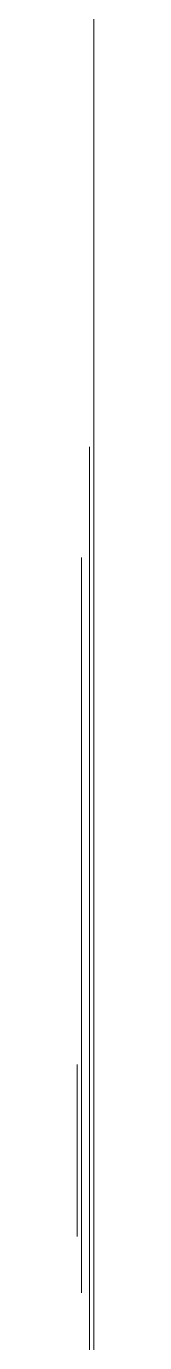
# Model space of a CAD drawing. Extents: x -181672 to 290600, y -29000 to 395522.
# Drawn here: x -4987.01 to -4986.81, y 42534.68 to 42550.61 of the extents above; entities that cross this region are included whole.
import ezdxf

# ---------------------------------------------------------------- set-up
doc = ezdxf.new("R2010")
doc.units = 0
doc.header["$LTSCALE"] = 10
doc.layers.add('XFM7P20PCW$0$G-IMPT', color=252, linetype='Continuous', lineweight=9)
doc.layers.add('XFM7P20PCW$0$M-EQPM', color=252, linetype='Continuous', lineweight=9)

# ---------------------------------------------------------------- blocks, each defined once
blk = doc.blocks.new('XFM7P20PCW$0$ui_PCW Pump Shockproof Base - PCW防震基座-Renew_dwg_¹s_ó¹Ï UA300015 _ó_û 100x9tx6M-V89-剖面 73')
at = {"layer": 'XFM7P20PCW$0$G-IMPT'}
for p, q in [((131818.368, 25583), (132038.368, 25583)), ((132038.368, 25583), (131939.368, 25583))]:
    blk.add_line(p, q, dxfattribs=at)
blk = doc.blocks.new('XFM7P20PCW$0$ui_PCW Pump Shockproof Base - PCW防震基座-Renew_dwg_²Õ_X¹Ï OB801032 JAD-2_uÂ__W_ _ö_ûÁá_N MK1808005SLDASM-V93-剖面 73')
blk.add_blockref('XFM7P20PCW$0$ui_PCW Pump Shockproof Base - PCW防震基座-Renew_dwg_¹s_ó¹Ï UA300015 _ó_û 100x9tx6M-V89-剖面 73', (0, 0))
blk = doc.blocks.new('XFM7P20PCW$0$ui_PCW Pump Shockproof Base - PCW防震基座-Renew_dwg_XA400011 ___¹_ÐÅÒ_K_È____-V82-剖面 73')
at = {"layer": 'XFM7P20PCW$0$G-IMPT'}
for p, q in [((130634.083, 25583.2), (130632.313, 25583.2)), ((130632.313, 25583.2), (130634.083, 25583.2)), ((130634.395, 25583.2), (130632.606, 25583.2)), ((130632.606, 25583.2), (130634.054, 25583.2)), ((130634.054, 25583.2), (130634.395, 25583.2)), ((130614.868, 25583.05), (130641.868, 25583.05)), ((130641.868, 25583.05), (130614.868, 25583.05)), ((130634.499, 25583.15), (130631.735, 25583.15)), ((130632.048, 25583.15), (130631.735, 25583.15)), ((130631.735, 25583.15), (130632.048, 25583.15)), ((130632.351, 25583.15), (130631.896, 25583.15)), ((130632.568, 25583.15), (130632.152, 25583.15)), ((130632.19, 25583.15), (130632.568, 25583.15)), ((130632.644, 25583.15), (130632.227, 25583.15)), ((130632.275, 25583.15), (130636.581, 25583.15)), ((130634.083, 25583.15), (130632.313, 25583.15)), ((130632.313, 25583.15), (130634.083, 25583.15)), ((130633.562, 25583.15), (130632.389, 25583.15)), ((130632.426, 25583.15), (130633.941, 25583.15)), ((130636.364, 25583.15), (130632.464, 25583.15)), ((130634.054, 25583.15), (130632.606, 25583.15)), ((130632.606, 25583.15), (130634.395, 25583.15)), ((130634.395, 25583.15), (130632.606, 25583.15)), ((130632.606, 25583.15), (130634.054, 25583.15)), ((130632.805, 25583.15), (130635.683, 25583.15)), ((130632.843, 25583.15), (130633.562, 25583.15)), ((130634.991, 25583.15), (130632.985, 25583.15)), ((130633.222, 25583.15), (130633.562, 25583.15)), ((130633.562, 25583.15), (130633.259, 25583.15)), ((130633.818, 25583.15), (130635.569, 25583.15)), ((130634.981, 25583.15), (130633.818, 25583.15)), ((130634.395, 25583.15), (130633.941, 25583.15)), ((130634.698, 25583.15), (130634.272, 25583.15)), ((130634.32, 25583.15), (130634.944, 25583.15)), ((130634.433, 25583.15), (130634.84, 25583.15)), ((130634.868, 25583.15), (130634.433, 25583.15)), ((130634.537, 25583.15), (130634.433, 25583.15)), ((130636.099, 25583.15), (130634.65, 25583.15)), ((130634.65, 25583.15), (130636.478, 25583.15)), ((130634.944, 25583.15), (130634.868, 25583.15)), ((130635.039, 25583.15), (130634.981, 25583.15)), ((130635.37, 25583.15), (130634.991, 25583.15)), ((130635.029, 25583.15), (130635.228, 25583.15)), ((130635.067, 25583.15), (130635.039, 25583.15)), ((130635.408, 25583.15), (130635.067, 25583.15)), ((130635.683, 25583.15), (130635.266, 25583.15)), ((130635.276, 25583.15), (130635.342, 25583.15)), ((130635.342, 25583.15), (130635.408, 25583.15)), ((130636.402, 25583.15), (130635.645, 25583.15)), ((130635.645, 25583.15), (130636.894, 25583.15)), ((130636.78, 25583.15), (130636.543, 25583.15)), ((130636.894, 25583.15), (130636.581, 25583.15)), ((130637.273, 25583.15), (130639.734, 25583.15)), ((130639.961, 25583.15), (130637.339, 25583.15)), ((130637.576, 25583.15), (130637.376, 25583.15)), ((130637.613, 25583.15), (130638.209, 25583.15)), ((130638.209, 25583.15), (130637.689, 25583.15)), ((130638.209, 25583.15), (130637.793, 25583.15)), ((130638.522, 25583.15), (130638.106, 25583.15)), ((130639.913, 25583.15), (130638.484, 25583.15)), ((130638.484, 25583.15), (130639.913, 25583.15)), ((130638.55, 25583.15), (130639.658, 25583.15)), ((130639.913, 25583.15), (130639.345, 25583.15)), ((130639.658, 25583.15), (130639.459, 25583.15)), ((130640.216, 25583.15), (130639.799, 25583.15)), ((130640.529, 25583.15), (130640.377, 25583.15))]:
    blk.add_line(p, q, dxfattribs=at)
at = {"layer": 'XFM7P20PCW$0$G-IMPT', "flags": 128}
for points in [[(130632.152, 25583.15), (130632.369, 25583.15), (130632.588, 25583.15)], [(130635.569, 25583.15), (130634.395, 25583.15), (130633.222, 25583.15)], [(130633.903, 25583.15), (130633.939, 25583.15), (130633.979, 25583.15)], [(130634.395, 25583.15), (130634.225, 25583.15), (130634.054, 25583.15)], [(130634.054, 25583.15), (130634.225, 25583.15), (130634.395, 25583.15)], [(130634.216, 25583.15), (130634.27, 25583.15), (130634.32, 25583.15)], [(130635.645, 25583.15), (130635.488, 25583.15), (130635.332, 25583.15)], [(130635.645, 25583.15), (130635.66, 25583.15), (130635.683, 25583.15)], [(130636.677, 25583.15), (130636.388, 25583.15), (130636.099, 25583.15)], [(130637.197, 25583.15), (130636.937, 25583.15), (130636.677, 25583.15)], [(130637.008, 25583.15), (130637.064, 25583.15), (130637.121, 25583.15)], [(130637.187, 25583.15), (130637.231, 25583.15), (130637.273, 25583.15)], [(130639.345, 25583.15), (130639.624, 25583.15), (130639.903, 25583.15)], [(130639.913, 25583.15), (130639.91, 25583.15), (130639.903, 25583.15)]]:
    blk.add_lwpolyline(points, dxfattribs=at)
at = {"layer": 'XFM7P20PCW$0$G-IMPT'}
for points, knots in [([(130632.389, 25583.15), (130632.309, 25583.15), (130632.16, 25583.15), (130631.954, 25583.15), (130631.781, 25583.15), (130631.678, 25583.15), (130631.631, 25583.15)], [-1, -1, -1, -1, -0.683944, -0.412109, -0.184306, 0, 0, 0, 0]), ([(130631.631, 25583.15), (130631.642, 25583.15), (130631.661, 25583.15), (130631.705, 25583.15), (130631.759, 25583.15), (130631.808, 25583.15), (130631.831, 25583.15)], [-1, -1, -1, -1, -0.715697, -0.455458, -0.216125, 0, 0, 0, 0]), ([(130632.464, 25583.15), (130632.38, 25583.15), (130632.224, 25583.15), (130632.011, 25583.15), (130631.84, 25583.15), (130631.74, 25583.15), (130631.697, 25583.15)], [-1, -1, -1, -1, -0.669769, -0.3923148, -0.1692637, 0, 0, 0, 0]), ([(130631.697, 25583.15), (130631.71, 25583.15), (130631.734, 25583.15), (130631.787, 25583.15), (130631.857, 25583.15), (130631.915, 25583.15), (130631.944, 25583.15)], [-1, -1, -1, -1, -0.727841, -0.47197, -0.229944, 0, 0, 0, 0]), ([(130631.735, 25583.15), (130631.759, 25583.15), (130631.805, 25583.15), (130631.872, 25583.15), (130631.932, 25583.15), (130631.987, 25583.15), (130632.035, 25583.15), (130632.079, 25583.15), (130632.116, 25583.15), (130632.141, 25583.15), (130632.152, 25583.15)], [-1, -1, -1, -1, -0.79255, -0.607671, -0.449959, -0.316158, -0.204201, -0.11637, -0.048202, 0, 0, 0, 0]), ([(130631.831, 25583.15), (130631.84, 25583.15), (130631.856, 25583.15), (130631.891, 25583.15), (130631.929, 25583.15), (130631.958, 25583.15), (130631.972, 25583.15)], [-1, -1, -1, -1, -0.6918085, -0.4353777, -0.208893, 0, 0, 0, 0]), ([(130631.896, 25583.15), (130631.972, 25583.15), (130632.122, 25583.15), (130632.282, 25583.15), (130632.361, 25583.15)], [-1, -1, -1, -1, -0.494383, 0, 0, 0, 0]), ([(130631.972, 25583.15), (130631.986, 25583.15), (130632.013, 25583.15), (130632.047, 25583.15), (130632.071, 25583.15), (130632.08, 25583.15), (130632.086, 25583.15)], [-1, -1, -1, -1, -0.779703, -0.558185, -0.311065, 0, 0, 0, 0]), ([(130632.048, 25583.15), (130632.062, 25583.15), (130632.09, 25583.15), (130632.128, 25583.15), (130632.158, 25583.15), (130632.172, 25583.15), (130632.18, 25583.15)], [-1, -1, -1, -1, -0.791194, -0.578028, -0.315719, 0, 0, 0, 0]), ([(130632.086, 25583.15), (130632.112, 25583.15), (130632.164, 25583.15), (130632.181, 25583.15), (130632.19, 25583.15)], [-1, -1, -1, -1, -0.512666, 0, 0, 0, 0]), ([(130632.152, 25583.15), (130632.171, 25583.15), (130632.217, 25583.15), (130632.281, 25583.15), (130632.353, 25583.15), (130632.4, 25583.15), (130632.426, 25583.15)], [-1, -1, -1, -1, -0.848956, -0.64069, -0.359771, 0, 0, 0, 0]), ([(130632.18, 25583.15), (130632.198, 25583.15), (130632.235, 25583.15), (130632.262, 25583.15), (130632.275, 25583.15)], [-1, -1, -1, -1, -0.515625, 0, 0, 0, 0]), ([(130632.227, 25583.15), (130632.246, 25583.15), (130632.287, 25583.15), (130632.324, 25583.15), (130632.346, 25583.15), (130632.349, 25583.15), (130632.351, 25583.15)], [-1, -1, -1, -1, -0.794382, -0.560137, -0.296177, 0, 0, 0, 0]), ([(130632.985, 25583.15), (130632.906, 25583.15), (130632.759, 25583.15), (130632.554, 25583.15), (130632.38, 25583.15), (130632.275, 25583.15), (130632.227, 25583.15)], [-1, -1, -1, -1, -0.689476, -0.419476, -0.189819, 0, 0, 0, 0]), ([(130632.227, 25583.15), (130632.241, 25583.15), (130632.267, 25583.15), (130632.314, 25583.15), (130632.369, 25583.15), (130632.415, 25583.15), (130632.436, 25583.15)], [-1, -1, -1, -1, -0.720393, -0.461682, -0.222282, 0, 0, 0, 0]), ([(130632.436, 25583.15), (130632.444, 25583.15), (130632.458, 25583.15), (130632.489, 25583.15), (130632.527, 25583.15), (130632.554, 25583.15), (130632.568, 25583.15)], [-1, -1, -1, -1, -0.701836, -0.443812, -0.222941, 0, 0, 0, 0]), ([(130632.464, 25583.15), (130632.485, 25583.15), (130632.522, 25583.15), (130632.572, 25583.15), (130632.602, 25583.15), (130632.605, 25583.15), (130632.606, 25583.15)], [-1, -1, -1, -1, -0.6994438, -0.4595781, -0.2410152, 0, 0, 0, 0]), ([(130632.606, 25583.15), (130632.607, 25583.15), (130632.609, 25583.15), (130632.611, 25583.15), (130632.616, 25583.15), (130632.619, 25583.15), (130632.625, 25583.15), (130632.631, 25583.15), (130632.636, 25583.15), (130632.641, 25583.15), (130632.644, 25583.15)], [-1, -1, -1, -1, -0.824602, -0.662926, -0.516457, -0.385229, -0.267648, -0.16377, -0.075112, 0, 0, 0, 0]), ([(130632.692, 25583.15), (130632.706, 25583.15), (130632.735, 25583.15), (130632.769, 25583.15), (130632.794, 25583.15), (130632.801, 25583.15), (130632.805, 25583.15)], [-1, -1, -1, -1, -0.751585, -0.504782, -0.257316, 0, 0, 0, 0]), ([(130632.692, 25583.15), (130632.714, 25583.15), (130632.752, 25583.15), (130632.805, 25583.15), (130632.838, 25583.15), (130632.841, 25583.15), (130632.843, 25583.15)], [-1, -1, -1, -1, -0.679913, -0.433402, -0.221833, 0, 0, 0, 0]), ([(130633.259, 25583.15), (130633.33, 25583.15), (130633.471, 25583.15), (130633.64, 25583.15), (130633.724, 25583.15)], [-1, -1, -1, -1, -0.494754, 0, 0, 0, 0]), ([(130633.78, 25583.15), (130633.792, 25583.15), (130633.821, 25583.15), (130633.853, 25583.15), (130633.882, 25583.15), (130633.896, 25583.15), (130633.903, 25583.15)], [-1, -1, -1, -1, -0.834576, -0.63243, -0.357702, 0, 0, 0, 0]), ([(130633.818, 25583.15), (130633.842, 25583.15), (130633.889, 25583.15), (130633.95, 25583.15), (130633.979, 25583.15)], [-1, -1, -1, -1, -0.467231, 0, 0, 0, 0]), ([(130634.111, 25583.15), (130634.062, 25583.15), (130633.967, 25583.15), (130633.866, 25583.15), (130633.818, 25583.15)], [-1, -1, -1, -1, -0.4815481, 0, 0, 0, 0]), ([(130633.941, 25583.15), (130634.017, 25583.15), (130634.167, 25583.15), (130634.326, 25583.15), (130634.405, 25583.15)], [-1, -1, -1, -1, -0.494383, 0, 0, 0, 0]), ([(130633.941, 25583.15), (130633.972, 25583.15), (130634.032, 25583.15), (130634.098, 25583.15), (130634.13, 25583.15)], [-1, -1, -1, -1, -0.487072, 0, 0, 0, 0]), ([(130633.979, 25583.15), (130634.024, 25583.15), (130634.119, 25583.15), (130634.207, 25583.15), (130634.254, 25583.15)], [-1, -1, -1, -1, -0.5218454, 0, 0, 0, 0]), ([(130634.083, 25583.15), (130634.096, 25583.15), (130634.123, 25583.15), (130634.16, 25583.15), (130634.192, 25583.15), (130634.208, 25583.15), (130634.216, 25583.15)], [-1, -1, -1, -1, -0.761095, -0.531138, -0.282936, 0, 0, 0, 0]), ([(130634.433, 25583.15), (130634.378, 25583.15), (130634.275, 25583.15), (130634.163, 25583.15), (130634.111, 25583.15)], [-1, -1, -1, -1, -0.469953, 0, 0, 0, 0]), ([(130634.196, 25583.15), (130634.22, 25583.15), (130634.261, 25583.15), (130634.314, 25583.15), (130634.352, 25583.15), (130634.356, 25583.15), (130634.357, 25583.15)], [-1, -1, -1, -1, -0.6535076, -0.3934777, -0.1926763, 0, 0, 0, 0]), ([(130634.254, 25583.15), (130634.304, 25583.15), (130634.403, 25583.15), (130634.493, 25583.15), (130634.537, 25583.15)], [-1, -1, -1, -1, -0.486154, 0, 0, 0, 0]), ([(130634.272, 25583.15), (130634.291, 25583.15), (130634.331, 25583.15), (130634.369, 25583.15), (130634.39, 25583.15), (130634.394, 25583.15), (130634.395, 25583.15)], [-1, -1, -1, -1, -0.792498, -0.557798, -0.293618, 0, 0, 0, 0]), ([(130634.433, 25583.15), (130634.446, 25583.15), (130634.471, 25583.15), (130634.507, 25583.15), (130634.539, 25583.15), (130634.556, 25583.15), (130634.565, 25583.15)], [-1, -1, -1, -1, -0.796817, -0.579624, -0.313232, 0, 0, 0, 0]), ([(130634.499, 25583.15), (130634.521, 25583.15), (130634.561, 25583.15), (130634.614, 25583.15), (130634.646, 25583.15), (130634.649, 25583.15), (130634.65, 25583.15)], [-1, -1, -1, -1, -0.690921, -0.44791, -0.233407, 0, 0, 0, 0]), ([(130634.565, 25583.15), (130634.578, 25583.15), (130634.602, 25583.15), (130634.609, 25583.15), (130634.613, 25583.15)], [-1, -1, -1, -1, -0.425764, 0, 0, 0, 0]), ([(130634.65, 25583.15), (130634.651, 25583.15), (130634.653, 25583.15), (130634.657, 25583.15), (130634.661, 25583.15), (130634.667, 25583.15), (130634.674, 25583.15), (130634.68, 25583.15), (130634.689, 25583.15), (130634.695, 25583.15), (130634.698, 25583.15)], [-1, -1, -1, -1, -0.822845, -0.661054, -0.513119, -0.382053, -0.263205, -0.161258, -0.072979, 0, 0, 0, 0]), ([(130635.276, 25583.15), (130635.23, 25583.15), (130635.134, 25583.15), (130634.983, 25583.15), (130634.821, 25583.15), (130634.708, 25583.15), (130634.65, 25583.15)], [-1, -1, -1, -1, -0.7762238, -0.5356201, -0.2764898, 0, 0, 0, 0]), ([(130634.65, 25583.15), (130634.727, 25583.15), (130634.876, 25583.15), (130635.024, 25583.15), (130635.095, 25583.15)], [-1, -1, -1, -1, -0.484502, 0, 0, 0, 0]), ([(130634.915, 25583.15), (130634.929, 25583.15), (130634.955, 25583.15), (130634.991, 25583.15), (130635.014, 25583.15), (130635.024, 25583.15), (130635.029, 25583.15)], [-1, -1, -1, -1, -0.7711802, -0.5502755, -0.3003659, 0, 0, 0, 0]), ([(130635.332, 25583.15), (130635.272, 25583.15), (130635.159, 25583.15), (130635.045, 25583.15), (130634.991, 25583.15)], [-1, -1, -1, -1, -0.472577, 0, 0, 0, 0]), ([(130634.991, 25583.15), (130635.059, 25583.15), (130635.192, 25583.15), (130635.331, 25583.15), (130635.398, 25583.15)], [-1, -1, -1, -1, -0.485789, 0, 0, 0, 0]), ([(130635.095, 25583.15), (130635.171, 25583.15), (130635.324, 25583.15), (130635.548, 25583.15), (130635.766, 25583.15), (130635.905, 25583.15), (130635.976, 25583.15)], [-1, -1, -1, -1, -0.749912, -0.501101, -0.251226, 0, 0, 0, 0]), ([(130635.228, 25583.15), (130635.272, 25583.15), (130635.354, 25583.15), (130635.468, 25583.15), (130635.564, 25583.15), (130635.62, 25583.15), (130635.645, 25583.15)], [-1, -1, -1, -1, -0.686699, -0.415783, -0.186754, 0, 0, 0, 0]), ([(130635.266, 25583.15), (130635.282, 25583.15), (130635.317, 25583.15), (130635.346, 25583.15), (130635.366, 25583.15), (130635.369, 25583.15), (130635.37, 25583.15)], [-1, -1, -1, -1, -0.794896, -0.56007, -0.295766, 0, 0, 0, 0]), ([(130636.033, 25583.15), (130635.98, 25583.15), (130635.87, 25583.15), (130635.691, 25583.15), (130635.491, 25583.15), (130635.349, 25583.15), (130635.276, 25583.15)], [-1, -1, -1, -1, -0.783953, -0.546406, -0.284181, 0, 0, 0, 0]), ([(130635.776, 25583.15), (130635.75, 25583.15), (130635.694, 25583.15), (130635.599, 25583.15), (130635.49, 25583.15), (130635.411, 25583.15), (130635.37, 25583.15)], [-1, -1, -1, -1, -0.803818, -0.572681, -0.304945, 0, 0, 0, 0]), ([(130635.483, 25583.15), (130635.507, 25583.15), (130635.549, 25583.15), (130635.604, 25583.15), (130635.64, 25583.15), (130635.643, 25583.15), (130635.645, 25583.15)], [-1, -1, -1, -1, -0.6839687, -0.4386877, -0.2244833, 0, 0, 0, 0]), ([(130637.131, 25583.15), (130637.012, 25583.15), (130636.767, 25583.15), (130636.387, 25583.15), (130635.986, 25583.15), (130635.71, 25583.15), (130635.569, 25583.15)], [-1, -1, -1, -1, -0.770465, -0.528018, -0.270659, 0, 0, 0, 0]), ([(130635.569, 25583.15), (130635.684, 25583.15), (130635.911, 25583.15), (130636.247, 25583.15), (130636.574, 25583.15), (130636.788, 25583.15), (130636.894, 25583.15)], [-1, -1, -1, -1, -0.740245, -0.486624, -0.239961, 0, 0, 0, 0]), ([(130635.862, 25583.15), (130635.86, 25583.15), (130635.856, 25583.15), (130635.814, 25583.15), (130635.737, 25583.15), (130635.677, 25583.15), (130635.645, 25583.15)], [-1, -1, -1, -1, -0.714021, -0.482644, -0.26381, 0, 0, 0, 0]), ([(130635.645, 25583.15), (130635.675, 25583.15), (130635.739, 25583.15), (130635.783, 25583.15), (130635.806, 25583.15)], [-1, -1, -1, -1, -0.522216, 0, 0, 0, 0]), ([(130635.683, 25583.15), (130635.71, 25583.15), (130635.762, 25583.15), (130635.826, 25583.15), (130635.858, 25583.15), (130635.86, 25583.15), (130635.862, 25583.15)], [-1, -1, -1, -1, -0.777588, -0.571179, -0.323822, 0, 0, 0, 0]), ([(130635.748, 25583.15), (130635.749, 25583.15), (130635.75, 25583.15), (130635.765, 25583.15), (130635.788, 25583.15), (130635.812, 25583.15), (130635.824, 25583.15)], [-1, -1, -1, -1, -0.735457, -0.487692, -0.243542, 0, 0, 0, 0]), ([(130635.806, 25583.15), (130635.789, 25583.15), (130635.759, 25583.15), (130635.752, 25583.15), (130635.748, 25583.15)], [-1, -1, -1, -1, -0.435881, 0, 0, 0, 0]), ([(130636.051, 25583.15), (130636.032, 25583.15), (130635.994, 25583.15), (130635.927, 25583.15), (130635.854, 25583.15), (130635.802, 25583.15), (130635.776, 25583.15)], [-1, -1, -1, -1, -0.741262, -0.492279, -0.247594, 0, 0, 0, 0]), ([(130635.91, 25583.15), (130635.905, 25583.15), (130635.895, 25583.15), (130635.87, 25583.15), (130635.844, 25583.15), (130635.818, 25583.15), (130635.806, 25583.15)], [-1, -1, -1, -1, -0.717184, -0.456749, -0.218795, 0, 0, 0, 0]), ([(130635.806, 25583.15), (130635.816, 25583.15), (130635.841, 25583.15), (130635.862, 25583.15), (130635.88, 25583.15), (130635.887, 25583.15), (130635.89, 25583.15)], [-1, -1, -1, -1, -0.837352, -0.618939, -0.339434, 0, 0, 0, 0]), ([(130635.824, 25583.15), (130635.836, 25583.15), (130635.862, 25583.15), (130635.919, 25583.15), (130635.985, 25583.15), (130636.035, 25583.15), (130636.061, 25583.15)], [-1, -1, -1, -1, -0.790909, -0.561655, -0.299493, 0, 0, 0, 0]), ([(130635.89, 25583.15), (130635.899, 25583.15), (130635.917, 25583.15), (130635.935, 25583.15), (130635.945, 25583.15), (130635.947, 25583.15), (130635.948, 25583.15)], [-1, -1, -1, -1, -0.767701, -0.523637, -0.269539, 0, 0, 0, 0]), ([(130635.948, 25583.15), (130635.946, 25583.15), (130635.942, 25583.15), (130635.921, 25583.15), (130635.91, 25583.15)], [-1, -1, -1, -1, -0.497643, 0, 0, 0, 0]), ([(130635.976, 25583.15), (130636.051, 25583.15), (130636.2, 25583.15), (130636.406, 25583.15), (130636.598, 25583.15), (130636.714, 25583.15), (130636.771, 25583.15)], [-1, -1, -1, -1, -0.7388178, -0.4868938, -0.2408008, 0, 0, 0, 0]), ([(130636.647, 25583.15), (130636.597, 25583.15), (130636.499, 25583.15), (130636.344, 25583.15), (130636.191, 25583.15), (130636.085, 25583.15), (130636.033, 25583.15)], [-1, -1, -1, -1, -0.736647, -0.481855, -0.238171, 0, 0, 0, 0]), ([(130636.193, 25583.15), (130636.184, 25583.15), (130636.166, 25583.15), (130636.132, 25583.15), (130636.095, 25583.15), (130636.065, 25583.15), (130636.051, 25583.15)], [-1, -1, -1, -1, -0.7120168, -0.4499192, -0.2144385, 0, 0, 0, 0]), ([(130636.269, 25583.15), (130636.266, 25583.15), (130636.26, 25583.15), (130636.242, 25583.15), (130636.223, 25583.15), (130636.202, 25583.15), (130636.193, 25583.15)], [-1, -1, -1, -1, -0.69217, -0.427116, -0.193956, 0, 0, 0, 0]), ([(130636.203, 25583.15), (130636.211, 25583.15), (130636.227, 25583.15), (130636.245, 25583.15), (130636.258, 25583.15), (130636.265, 25583.15), (130636.269, 25583.15)], [-1, -1, -1, -1, -0.782586, -0.543419, -0.281817, 0, 0, 0, 0]), ([(130636.326, 25583.15), (130636.325, 25583.15), (130636.323, 25583.15), (130636.314, 25583.15), (130636.297, 25583.15), (130636.278, 25583.15), (130636.269, 25583.15)], [-1, -1, -1, -1, -0.710347, -0.448884, -0.210724, 0, 0, 0, 0]), ([(130636.269, 25583.15), (130636.286, 25583.15), (130636.319, 25583.15), (130636.324, 25583.15), (130636.326, 25583.15)], [-1, -1, -1, -1, -0.49159, 0, 0, 0, 0]), ([(130636.639, 25583.15), (130636.627, 25583.15), (130636.6, 25583.15), (130636.536, 25583.15), (130636.457, 25583.15), (130636.397, 25583.15), (130636.364, 25583.15)], [-1, -1, -1, -1, -0.812394, -0.593857, -0.326307, 0, 0, 0, 0]), ([(130637.055, 25583.15), (130637.041, 25583.15), (130637.009, 25583.15), (130636.954, 25583.15), (130636.889, 25583.15), (130636.813, 25583.15), (130636.725, 25583.15), (130636.628, 25583.15), (130636.518, 25583.15), (130636.442, 25583.15), (130636.402, 25583.15)], [-1, -1, -1, -1, -0.930329, -0.844545, -0.744368, -0.626064, -0.493996, -0.344864, -0.181904, 0, 0, 0, 0]), ([(130636.478, 25583.15), (130636.509, 25583.15), (130636.567, 25583.15), (130636.646, 25583.15), (130636.709, 25583.15), (130636.745, 25583.15), (130636.761, 25583.15)], [-1, -1, -1, -1, -0.664668, -0.388146, -0.165385, 0, 0, 0, 0]), ([(130636.543, 25583.15), (130636.566, 25583.15), (130636.611, 25583.15), (130636.659, 25583.15), (130636.688, 25583.15), (130636.693, 25583.15), (130636.695, 25583.15)], [-1, -1, -1, -1, -0.725855, -0.468436, -0.226029, 0, 0, 0, 0]), ([(130636.581, 25583.15), (130636.632, 25583.15), (130636.728, 25583.15), (130636.862, 25583.15), (130636.979, 25583.15), (130637.043, 25583.15), (130637.074, 25583.15)], [-1, -1, -1, -1, -0.709461, -0.449234, -0.215302, 0, 0, 0, 0]), ([(130636.581, 25583.15), (130636.612, 25583.15), (130636.67, 25583.15), (130636.756, 25583.15), (130636.838, 25583.15), (130636.895, 25583.15), (130636.922, 25583.15)], [-1, -1, -1, -1, -0.703959, -0.438625, -0.20424, 0, 0, 0, 0]), ([(130636.695, 25583.15), (130636.694, 25583.15), (130636.692, 25583.15), (130636.684, 25583.15), (130636.668, 25583.15), (130636.647, 25583.15), (130636.639, 25583.15)], [-1, -1, -1, -1, -0.649614, -0.366673, -0.151546, 0, 0, 0, 0]), ([(130637.376, 25583.15), (130637.314, 25583.15), (130637.194, 25583.15), (130637.007, 25583.15), (130636.83, 25583.15), (130636.706, 25583.15), (130636.647, 25583.15)], [-1, -1, -1, -1, -0.713564, -0.451123, -0.214397, 0, 0, 0, 0]), ([(130637.215, 25583.15), (130637.16, 25583.15), (130637.059, 25583.15), (130636.918, 25583.15), (130636.798, 25583.15), (130636.727, 25583.15), (130636.695, 25583.15)], [-1, -1, -1, -1, -0.685905, -0.417152, -0.187988, 0, 0, 0, 0]), ([(130636.695, 25583.15), (130636.708, 25583.15), (130636.734, 25583.15), (130636.778, 25583.15), (130636.799, 25583.15)], [-1, -1, -1, -1, -0.481338, 0, 0, 0, 0]), ([(130636.761, 25583.15), (130636.81, 25583.15), (130636.902, 25583.15), (130636.994, 25583.15), (130637.036, 25583.15)], [-1, -1, -1, -1, -0.458222, 0, 0, 0, 0]), ([(130636.771, 25583.15), (130636.837, 25583.15), (130636.977, 25583.15), (130637.175, 25583.15), (130637.379, 25583.15), (130637.508, 25583.15), (130637.576, 25583.15)], [-1, -1, -1, -1, -0.785646, -0.549187, -0.287109, 0, 0, 0, 0]), ([(130636.904, 25583.15), (130636.887, 25583.15), (130636.853, 25583.15), (130636.817, 25583.15), (130636.792, 25583.15), (130636.784, 25583.15), (130636.78, 25583.15)], [-1, -1, -1, -1, -0.7678673, -0.5246687, -0.2690905, 0, 0, 0, 0]), ([(130637.339, 25583.15), (130637.297, 25583.15), (130637.211, 25583.15), (130637.077, 25583.15), (130636.932, 25583.15), (130636.832, 25583.15), (130636.78, 25583.15)], [-1, -1, -1, -1, -0.779836, -0.53925, -0.280159, 0, 0, 0, 0]), ([(130636.78, 25583.15), (130636.794, 25583.15), (130636.819, 25583.15), (130636.864, 25583.15), (130636.904, 25583.15), (130636.936, 25583.15), (130636.95, 25583.15)], [-1, -1, -1, -1, -0.7007846, -0.4341894, -0.2008241, 0, 0, 0, 0]), ([(130636.894, 25583.15), (130636.986, 25583.15), (130637.171, 25583.15), (130637.449, 25583.15), (130637.729, 25583.15), (130637.916, 25583.15), (130638.01, 25583.15)], [-1, -1, -1, -1, -0.75617, -0.508615, -0.256647, 0, 0, 0, 0]), ([(130636.894, 25583.15), (130636.905, 25583.15), (130636.929, 25583.15), (130636.959, 25583.15), (130636.986, 25583.15), (130637, 25583.15), (130637.008, 25583.15)], [-1, -1, -1, -1, -0.812629, -0.597545, -0.334725, 0, 0, 0, 0]), ([(130637.102, 25583.15), (130637.082, 25583.15), (130637.038, 25583.15), (130636.986, 25583.15), (130636.94, 25583.15), (130636.916, 25583.15), (130636.904, 25583.15)], [-1, -1, -1, -1, -0.807882, -0.578878, -0.313087, 0, 0, 0, 0]), ([(130636.95, 25583.15), (130636.957, 25583.15), (130636.97, 25583.15), (130636.996, 25583.15), (130637.034, 25583.15), (130637.06, 25583.15), (130637.074, 25583.15)], [-1, -1, -1, -1, -0.7091494, -0.4603011, -0.2312274, 0, 0, 0, 0]), ([(130637.036, 25583.15), (130637.06, 25583.15), (130637.104, 25583.15), (130637.167, 25583.15), (130637.221, 25583.15), (130637.264, 25583.15), (130637.299, 25583.15), (130637.321, 25583.15), (130637.338, 25583.15), (130637.338, 25583.15), (130637.339, 25583.15)], [-1, -1, -1, -1, -0.8517428, -0.7236273, -0.6039752, -0.4942739, -0.3827832, -0.2684581, -0.1424637, 0, 0, 0, 0]), ([(130637.036, 25583.15), (130637.047, 25583.15), (130637.069, 25583.15), (130637.118, 25583.15), (130637.171, 25583.15), (130637.221, 25583.15), (130637.245, 25583.15)], [-1, -1, -1, -1, -0.714097, -0.451759, -0.215385, 0, 0, 0, 0]), ([(130637.793, 25583.15), (130637.714, 25583.15), (130637.568, 25583.15), (130637.363, 25583.15), (130637.189, 25583.15), (130637.083, 25583.15), (130637.036, 25583.15)], [-1, -1, -1, -1, -0.689476, -0.419476, -0.189819, 0, 0, 0, 0]), ([(130637.036, 25583.15), (130637.046, 25583.15), (130637.069, 25583.15), (130637.102, 25583.15), (130637.135, 25583.15), (130637.169, 25583.15), (130637.204, 25583.15), (130637.238, 25583.15), (130637.275, 25583.15), (130637.298, 25583.15), (130637.311, 25583.15)], [-1, -1, -1, -1, -0.9354509, -0.8591845, -0.7671255, -0.6584603, -0.527154, -0.3734782, -0.1978618, 0, 0, 0, 0]), ([(130637.074, 25583.15), (130637.099, 25583.15), (130637.152, 25583.15), (130637.219, 25583.15), (130637.276, 25583.15), (130637.305, 25583.15), (130637.32, 25583.15)], [-1, -1, -1, -1, -0.76437, -0.525636, -0.269046, 0, 0, 0, 0]), ([(130637.074, 25583.15), (130637.087, 25583.15), (130637.113, 25583.15), (130637.149, 25583.15), (130637.172, 25583.15), (130637.182, 25583.15), (130637.187, 25583.15)], [-1, -1, -1, -1, -0.77118, -0.550276, -0.300366, 0, 0, 0, 0]), ([(130637.282, 25583.15), (130637.247, 25583.15), (130637.18, 25583.15), (130637.127, 25583.15), (130637.102, 25583.15)], [-1, -1, -1, -1, -0.4713778, 0, 0, 0, 0]), ([(130637.197, 25583.15), (130637.197, 25583.15), (130637.197, 25583.15), (130637.181, 25583.15), (130637.161, 25583.15), (130637.134, 25583.15), (130637.121, 25583.15)], [-1, -1, -1, -1, -0.62253, -0.346725, -0.155871, 0, 0, 0, 0]), ([(130637.121, 25583.15), (130637.212, 25583.15), (130637.386, 25583.15), (130637.637, 25583.15), (130637.865, 25583.15), (130638.009, 25583.15), (130638.078, 25583.15)], [-1, -1, -1, -1, -0.7168879, -0.4551247, -0.2171882, 0, 0, 0, 0]), ([(130638.162, 25583.15), (130637.993, 25583.15), (130637.653, 25583.15), (130637.306, 25583.15), (130637.131, 25583.15)], [-1, -1, -1, -1, -0.504335, 0, 0, 0, 0]), ([(130638.408, 25583.15), (130638.324, 25583.15), (130638.141, 25583.15), (130637.847, 25583.15), (130637.516, 25583.15), (130637.282, 25583.15), (130637.159, 25583.15)], [-1, -1, -1, -1, -0.794097, -0.558102, -0.293858, 0, 0, 0, 0]), ([(130637.339, 25583.15), (130637.338, 25583.15), (130637.336, 25583.15), (130637.31, 25583.15), (130637.261, 25583.15), (130637.219, 25583.15), (130637.197, 25583.15)], [-1, -1, -1, -1, -0.667689, -0.418229, -0.210441, 0, 0, 0, 0]), ([(130638.078, 25583.15), (130638.004, 25583.15), (130637.858, 25583.15), (130637.641, 25583.15), (130637.427, 25583.15), (130637.285, 25583.15), (130637.215, 25583.15)], [-1, -1, -1, -1, -0.740764, -0.488343, -0.242153, 0, 0, 0, 0]), ([(130637.245, 25583.15), (130637.254, 25583.15), (130637.271, 25583.15), (130637.3, 25583.15), (130637.337, 25583.15), (130637.364, 25583.15), (130637.376, 25583.15)], [-1, -1, -1, -1, -0.6713928, -0.4060102, -0.1903463, 0, 0, 0, 0]), ([(130637.311, 25583.15), (130637.443, 25583.15), (130637.697, 25583.15), (130638.063, 25583.15), (130638.398, 25583.15), (130638.61, 25583.15), (130638.711, 25583.15)], [-1, -1, -1, -1, -0.718265, -0.458687, -0.21893, 0, 0, 0, 0]), ([(130637.32, 25583.15), (130637.334, 25583.15), (130637.361, 25583.15), (130637.391, 25583.15), (130637.411, 25583.15), (130637.413, 25583.15), (130637.414, 25583.15)], [-1, -1, -1, -1, -0.716301, -0.458694, -0.22094, 0, 0, 0, 0]), ([(130637.376, 25583.15), (130637.39, 25583.15), (130637.417, 25583.15), (130637.454, 25583.15), (130637.481, 25583.15), (130637.493, 25583.15), (130637.5, 25583.15)], [-1, -1, -1, -1, -0.7926657, -0.5797184, -0.3186611, 0, 0, 0, 0]), ([(130637.5, 25583.15), (130637.514, 25583.15), (130637.544, 25583.15), (130637.578, 25583.15), (130637.602, 25583.15), (130637.609, 25583.15), (130637.613, 25583.15)], [-1, -1, -1, -1, -0.758475, -0.515008, -0.261991, 0, 0, 0, 0]), ([(130637.689, 25583.15), (130637.776, 25583.15), (130637.945, 25583.15), (130638.123, 25583.15), (130638.209, 25583.15)], [-1, -1, -1, -1, -0.487395, 0, 0, 0, 0]), ([(130638.01, 25583.15), (130638.086, 25583.15), (130638.236, 25583.15), (130638.453, 25583.15), (130638.663, 25583.15), (130638.797, 25583.15), (130638.863, 25583.15)], [-1, -1, -1, -1, -0.7401495, -0.4874671, -0.2406691, 0, 0, 0, 0]), ([(130638.843, 25583.15), (130638.787, 25583.15), (130638.672, 25583.15), (130638.488, 25583.15), (130638.289, 25583.15), (130638.149, 25583.15), (130638.078, 25583.15)], [-1, -1, -1, -1, -0.772426, -0.530669, -0.273182, 0, 0, 0, 0]), ([(130638.078, 25583.15), (130638.207, 25583.15), (130638.459, 25583.15), (130638.705, 25583.15), (130638.825, 25583.15)], [-1, -1, -1, -1, -0.488382, 0, 0, 0, 0]), ([(130638.106, 25583.15), (130638.122, 25583.15), (130638.156, 25583.15), (130638.186, 25583.15), (130638.206, 25583.15), (130638.208, 25583.15), (130638.209, 25583.15)], [-1, -1, -1, -1, -0.794896, -0.56007, -0.295766, 0, 0, 0, 0]), ([(130638.929, 25583.15), (130638.871, 25583.15), (130638.753, 25583.15), (130638.568, 25583.15), (130638.369, 25583.15), (130638.232, 25583.15), (130638.162, 25583.15)], [-1, -1, -1, -1, -0.7706502, -0.5275472, -0.2718299, 0, 0, 0, 0]), ([(130638.333, 25583.15), (130638.355, 25583.15), (130638.397, 25583.15), (130638.45, 25583.15), (130638.48, 25583.15), (130638.483, 25583.15), (130638.484, 25583.15)], [-1, -1, -1, -1, -0.735547, -0.51017, -0.280978, 0, 0, 0, 0]), ([(130639.146, 25583.15), (130639.099, 25583.15), (130638.997, 25583.15), (130638.825, 25583.15), (130638.627, 25583.15), (130638.484, 25583.15), (130638.408, 25583.15)], [-1, -1, -1, -1, -0.801885, -0.568843, -0.302867, 0, 0, 0, 0]), ([(130638.484, 25583.15), (130638.485, 25583.15), (130638.487, 25583.15), (130638.489, 25583.15), (130638.494, 25583.15), (130638.497, 25583.15), (130638.504, 25583.15), (130638.509, 25583.15), (130638.514, 25583.15), (130638.52, 25583.15), (130638.522, 25583.15)], [-1, -1, -1, -1, -0.825792, -0.665455, -0.518948, -0.386305, -0.268995, -0.165536, -0.075922, 0, 0, 0, 0]), ([(130639.79, 25583.15), (130639.773, 25583.15), (130639.732, 25583.15), (130639.648, 25583.15), (130639.536, 25583.15), (130639.392, 25583.15), (130639.219, 25583.15), (130639.014, 25583.15), (130638.779, 25583.15), (130638.611, 25583.15), (130638.522, 25583.15)], [-1, -1, -1, -1, -0.955226, -0.888612, -0.798662, -0.68451, -0.549361, -0.389778, -0.206505, 0, 0, 0, 0]), ([(130638.711, 25583.15), (130638.806, 25583.15), (130638.981, 25583.15), (130639.222, 25583.15), (130639.423, 25583.15), (130639.54, 25583.15), (130639.592, 25583.15)], [-1, -1, -1, -1, -0.686789, -0.415423, -0.187494, 0, 0, 0, 0]), ([(130638.825, 25583.15), (130638.88, 25583.15), (130638.989, 25583.15), (130639.146, 25583.15), (130639.293, 25583.15), (130639.385, 25583.15), (130639.431, 25583.15)], [-1, -1, -1, -1, -0.738544, -0.485967, -0.23877, 0, 0, 0, 0]), ([(130639.459, 25583.15), (130639.414, 25583.15), (130639.324, 25583.15), (130639.176, 25583.15), (130639.016, 25583.15), (130638.902, 25583.15), (130638.843, 25583.15)], [-1, -1, -1, -1, -0.764364, -0.520275, -0.266448, 0, 0, 0, 0]), ([(130638.863, 25583.15), (130638.922, 25583.15), (130639.041, 25583.15), (130639.214, 25583.15), (130639.382, 25583.15), (130639.49, 25583.15), (130639.544, 25583.15)], [-1, -1, -1, -1, -0.7531687, -0.505357, -0.2539581, 0, 0, 0, 0]), ([(130639.487, 25583.15), (130639.399, 25583.15), (130639.219, 25583.15), (130639.027, 25583.15), (130638.929, 25583.15)], [-1, -1, -1, -1, -0.5081379, 0, 0, 0, 0]), ([(130639.497, 25583.15), (130639.477, 25583.15), (130639.432, 25583.15), (130639.353, 25583.15), (130639.256, 25583.15), (130639.185, 25583.15), (130639.146, 25583.15)], [-1, -1, -1, -1, -0.8118966, -0.5787112, -0.3130693, 0, 0, 0, 0]), ([(130639.431, 25583.15), (130639.479, 25583.15), (130639.576, 25583.15), (130639.709, 25583.15), (130639.836, 25583.15), (130639.912, 25583.15), (130639.951, 25583.15)], [-1, -1, -1, -1, -0.752461, -0.505907, -0.255083, 0, 0, 0, 0]), ([(130639.459, 25583.15), (130639.474, 25583.15), (130639.504, 25583.15), (130639.544, 25583.15), (130639.581, 25583.15), (130639.606, 25583.15), (130639.63, 25583.15), (130639.644, 25583.15), (130639.656, 25583.15), (130639.657, 25583.15), (130639.658, 25583.15)], [-1, -1, -1, -1, -0.8167043, -0.6490368, -0.49981, -0.3668088, -0.2504411, -0.1497697, -0.0672908, 0, 0, 0, 0]), ([(130639.923, 25583.15), (130639.851, 25583.15), (130639.706, 25583.15), (130639.542, 25583.15), (130639.459, 25583.15)], [-1, -1, -1, -1, -0.504524, 0, 0, 0, 0]), ([(130640.036, 25583.15), (130639.95, 25583.15), (130639.778, 25583.15), (130639.583, 25583.15), (130639.487, 25583.15)], [-1, -1, -1, -1, -0.4979225, 0, 0, 0, 0]), ([(130639.61, 25583.15), (130639.6, 25583.15), (130639.577, 25583.15), (130639.525, 25583.15), (130639.497, 25583.15)], [-1, -1, -1, -1, -0.534953, 0, 0, 0, 0]), ([(130639.544, 25583.15), (130639.591, 25583.15), (130639.689, 25583.15), (130639.828, 25583.15), (130639.972, 25583.15), (130640.064, 25583.15), (130640.112, 25583.15)], [-1, -1, -1, -1, -0.778684, -0.538819, -0.279472, 0, 0, 0, 0]), ([(130639.592, 25583.15), (130639.631, 25583.15), (130639.705, 25583.15), (130639.805, 25583.15), (130639.892, 25583.15), (130639.939, 25583.15), (130639.961, 25583.15)], [-1, -1, -1, -1, -0.7180679, -0.4600608, -0.2196167, 0, 0, 0, 0]), ([(130639.658, 25583.15), (130639.656, 25583.15), (130639.652, 25583.15), (130639.624, 25583.15), (130639.61, 25583.15)], [-1, -1, -1, -1, -0.486679, 0, 0, 0, 0]), ([(130640.027, 25583.15), (130640.016, 25583.15), (130639.989, 25583.15), (130639.957, 25583.15), (130639.917, 25583.15), (130639.875, 25583.15), (130639.825, 25583.15), (130639.774, 25583.15), (130639.717, 25583.15), (130639.678, 25583.15), (130639.658, 25583.15)], [-1, -1, -1, -1, -0.9539343, -0.8862997, -0.7968468, -0.6850306, -0.5485962, -0.3899355, -0.2064402, 0, 0, 0, 0]), ([(130639.658, 25583.15), (130639.688, 25583.15), (130639.742, 25583.15), (130639.811, 25583.15), (130639.859, 25583.15), (130639.87, 25583.15), (130639.875, 25583.15)], [-1, -1, -1, -1, -0.686375, -0.4326, -0.218096, 0, 0, 0, 0]), ([(130639.903, 25583.15), (130639.9, 25583.15), (130639.893, 25583.15), (130639.868, 25583.15), (130639.837, 25583.15), (130639.805, 25583.15), (130639.79, 25583.15)], [-1, -1, -1, -1, -0.6966647, -0.440157, -0.2123588, 0, 0, 0, 0]), ([(130639.799, 25583.15), (130639.817, 25583.15), (130639.855, 25583.15), (130639.889, 25583.15), (130639.91, 25583.15), (130639.912, 25583.15), (130639.913, 25583.15)], [-1, -1, -1, -1, -0.79496, -0.560769, -0.296547, 0, 0, 0, 0]), ([(130639.875, 25583.15), (130639.891, 25583.15), (130639.921, 25583.15), (130639.978, 25583.15), (130640.043, 25583.15), (130640.089, 25583.15), (130640.112, 25583.15)], [-1, -1, -1, -1, -0.712127, -0.460685, -0.226646, 0, 0, 0, 0]), ([(130639.875, 25583.15), (130639.881, 25583.15), (130639.896, 25583.15), (130639.904, 25583.15), (130639.912, 25583.15), (130639.913, 25583.15), (130639.913, 25583.15)], [-1, -1, -1, -1, -0.830807, -0.606768, -0.332776, 0, 0, 0, 0]), ([(130640.377, 25583.15), (130640.34, 25583.15), (130640.267, 25583.15), (130640.154, 25583.15), (130640.041, 25583.15), (130639.961, 25583.15), (130639.923, 25583.15)], [-1, -1, -1, -1, -0.726591, -0.467871, -0.226325, 0, 0, 0, 0]), ([(130639.951, 25583.15), (130639.998, 25583.15), (130640.098, 25583.15), (130640.24, 25583.15), (130640.386, 25583.15), (130640.479, 25583.15), (130640.529, 25583.15)], [-1, -1, -1, -1, -0.7897782, -0.5537858, -0.2909162, 0, 0, 0, 0]), ([(130639.961, 25583.15), (130640.003, 25583.15), (130640.086, 25583.15), (130640.154, 25583.15), (130640.188, 25583.15)], [-1, -1, -1, -1, -0.495905, 0, 0, 0, 0]), ([(130640.168, 25583.15), (130640.156, 25583.15), (130640.133, 25583.15), (130640.083, 25583.15), (130640.025, 25583.15), (130639.983, 25583.15), (130639.961, 25583.15)], [-1, -1, -1, -1, -0.761957, -0.526263, -0.278202, 0, 0, 0, 0]), ([(130640.254, 25583.15), (130640.231, 25583.15), (130640.188, 25583.15), (130640.128, 25583.15), (130640.072, 25583.15), (130640.042, 25583.15), (130640.027, 25583.15)], [-1, -1, -1, -1, -0.719795, -0.463839, -0.227894, 0, 0, 0, 0]), ([(130640.036, 25583.15), (130640.057, 25583.15), (130640.096, 25583.15), (130640.146, 25583.15), (130640.175, 25583.15), (130640.177, 25583.15), (130640.178, 25583.15)], [-1, -1, -1, -1, -0.727973, -0.5, -0.272027, 0, 0, 0, 0]), ([(130640.311, 25583.15), (130640.297, 25583.15), (130640.265, 25583.15), (130640.202, 25583.15), (130640.168, 25583.15)], [-1, -1, -1, -1, -0.541022, 0, 0, 0, 0]), ([(130640.178, 25583.15), (130640.179, 25583.15), (130640.181, 25583.15), (130640.183, 25583.15), (130640.188, 25583.15), (130640.191, 25583.15), (130640.197, 25583.15), (130640.203, 25583.15), (130640.208, 25583.15), (130640.213, 25583.15), (130640.216, 25583.15)], [-1, -1, -1, -1, -0.824602, -0.662926, -0.516457, -0.385229, -0.267648, -0.16377, -0.075112, 0, 0, 0, 0]), ([(130640.188, 25583.15), (130640.198, 25583.15), (130640.218, 25583.15), (130640.237, 25583.15), (130640.251, 25583.15), (130640.253, 25583.15), (130640.254, 25583.15)], [-1, -1, -1, -1, -0.691688, -0.4250886, -0.1916979, 0, 0, 0, 0]), ([(130640.188, 25583.15), (130640.205, 25583.15), (130640.239, 25583.15), (130640.255, 25583.15), (130640.264, 25583.15)], [-1, -1, -1, -1, -0.5016389, 0, 0, 0, 0]), ([(130640.264, 25583.15), (130640.268, 25583.15), (130640.278, 25583.15), (130640.289, 25583.15), (130640.297, 25583.15), (130640.3, 25583.15), (130640.301, 25583.15)], [-1, -1, -1, -1, -0.8057167, -0.5755724, -0.3059178, 0, 0, 0, 0]), ([(130640.301, 25583.15), (130640.31, 25583.15), (130640.325, 25583.15), (130640.328, 25583.15), (130640.33, 25583.15)], [-1, -1, -1, -1, -0.4795014, 0, 0, 0, 0]), ([(130640.33, 25583.15), (130640.329, 25583.15), (130640.329, 25583.15), (130640.326, 25583.15), (130640.321, 25583.15), (130640.314, 25583.15), (130640.311, 25583.15)], [-1, -1, -1, -1, -0.676169, -0.402506, -0.176361, 0, 0, 0, 0])]:
    blk.add_open_spline(points, degree=3, knots=knots, dxfattribs=at)
blk = doc.blocks.new('XFM7P20PCW$0$ui_PCW Pump Shockproof Base - _D_PCW Pump Shockproof Base_3000Lx1500Wx300H-1175038-剖面 73')
for name, p in [('XFM7P20PCW$0$ui_PCW Pump Shockproof Base - PCW防震基座-Renew_dwg_²Õ_X¹Ï OB801032 JAD-2_uÂ__W_ _ö_ûÁá_N MK1808005SLDASM-V93-剖面 73', (0, 0)), ('XFM7P20PCW$0$ui_PCW Pump Shockproof Base - PCW防震基座-Renew_dwg_XA400011 ___¹_ÐÅÒ_K_È____-V82-剖面 73', (1375, 0))]:
    blk.add_blockref(name, p)
blk = doc.blocks.new('XFM7P20PCW')
at = {"layer": 'XFM7P20PCW$0$M-EQPM', "rotation": 90}
blk.add_blockref('XFM7P20PCW$0$ui_PCW Pump Shockproof Base - _D_PCW Pump Shockproof Base_3000Lx1500Wx300H-1175038-剖面 73', (20596.18937, -89471.3504), dxfattribs=at)

msp = doc.modelspace()

# ---------------------------------------------------------------- block references
msp.add_blockref('XFM7P20PCW', (0, 0))

doc.saveas('drawing.dxf')
